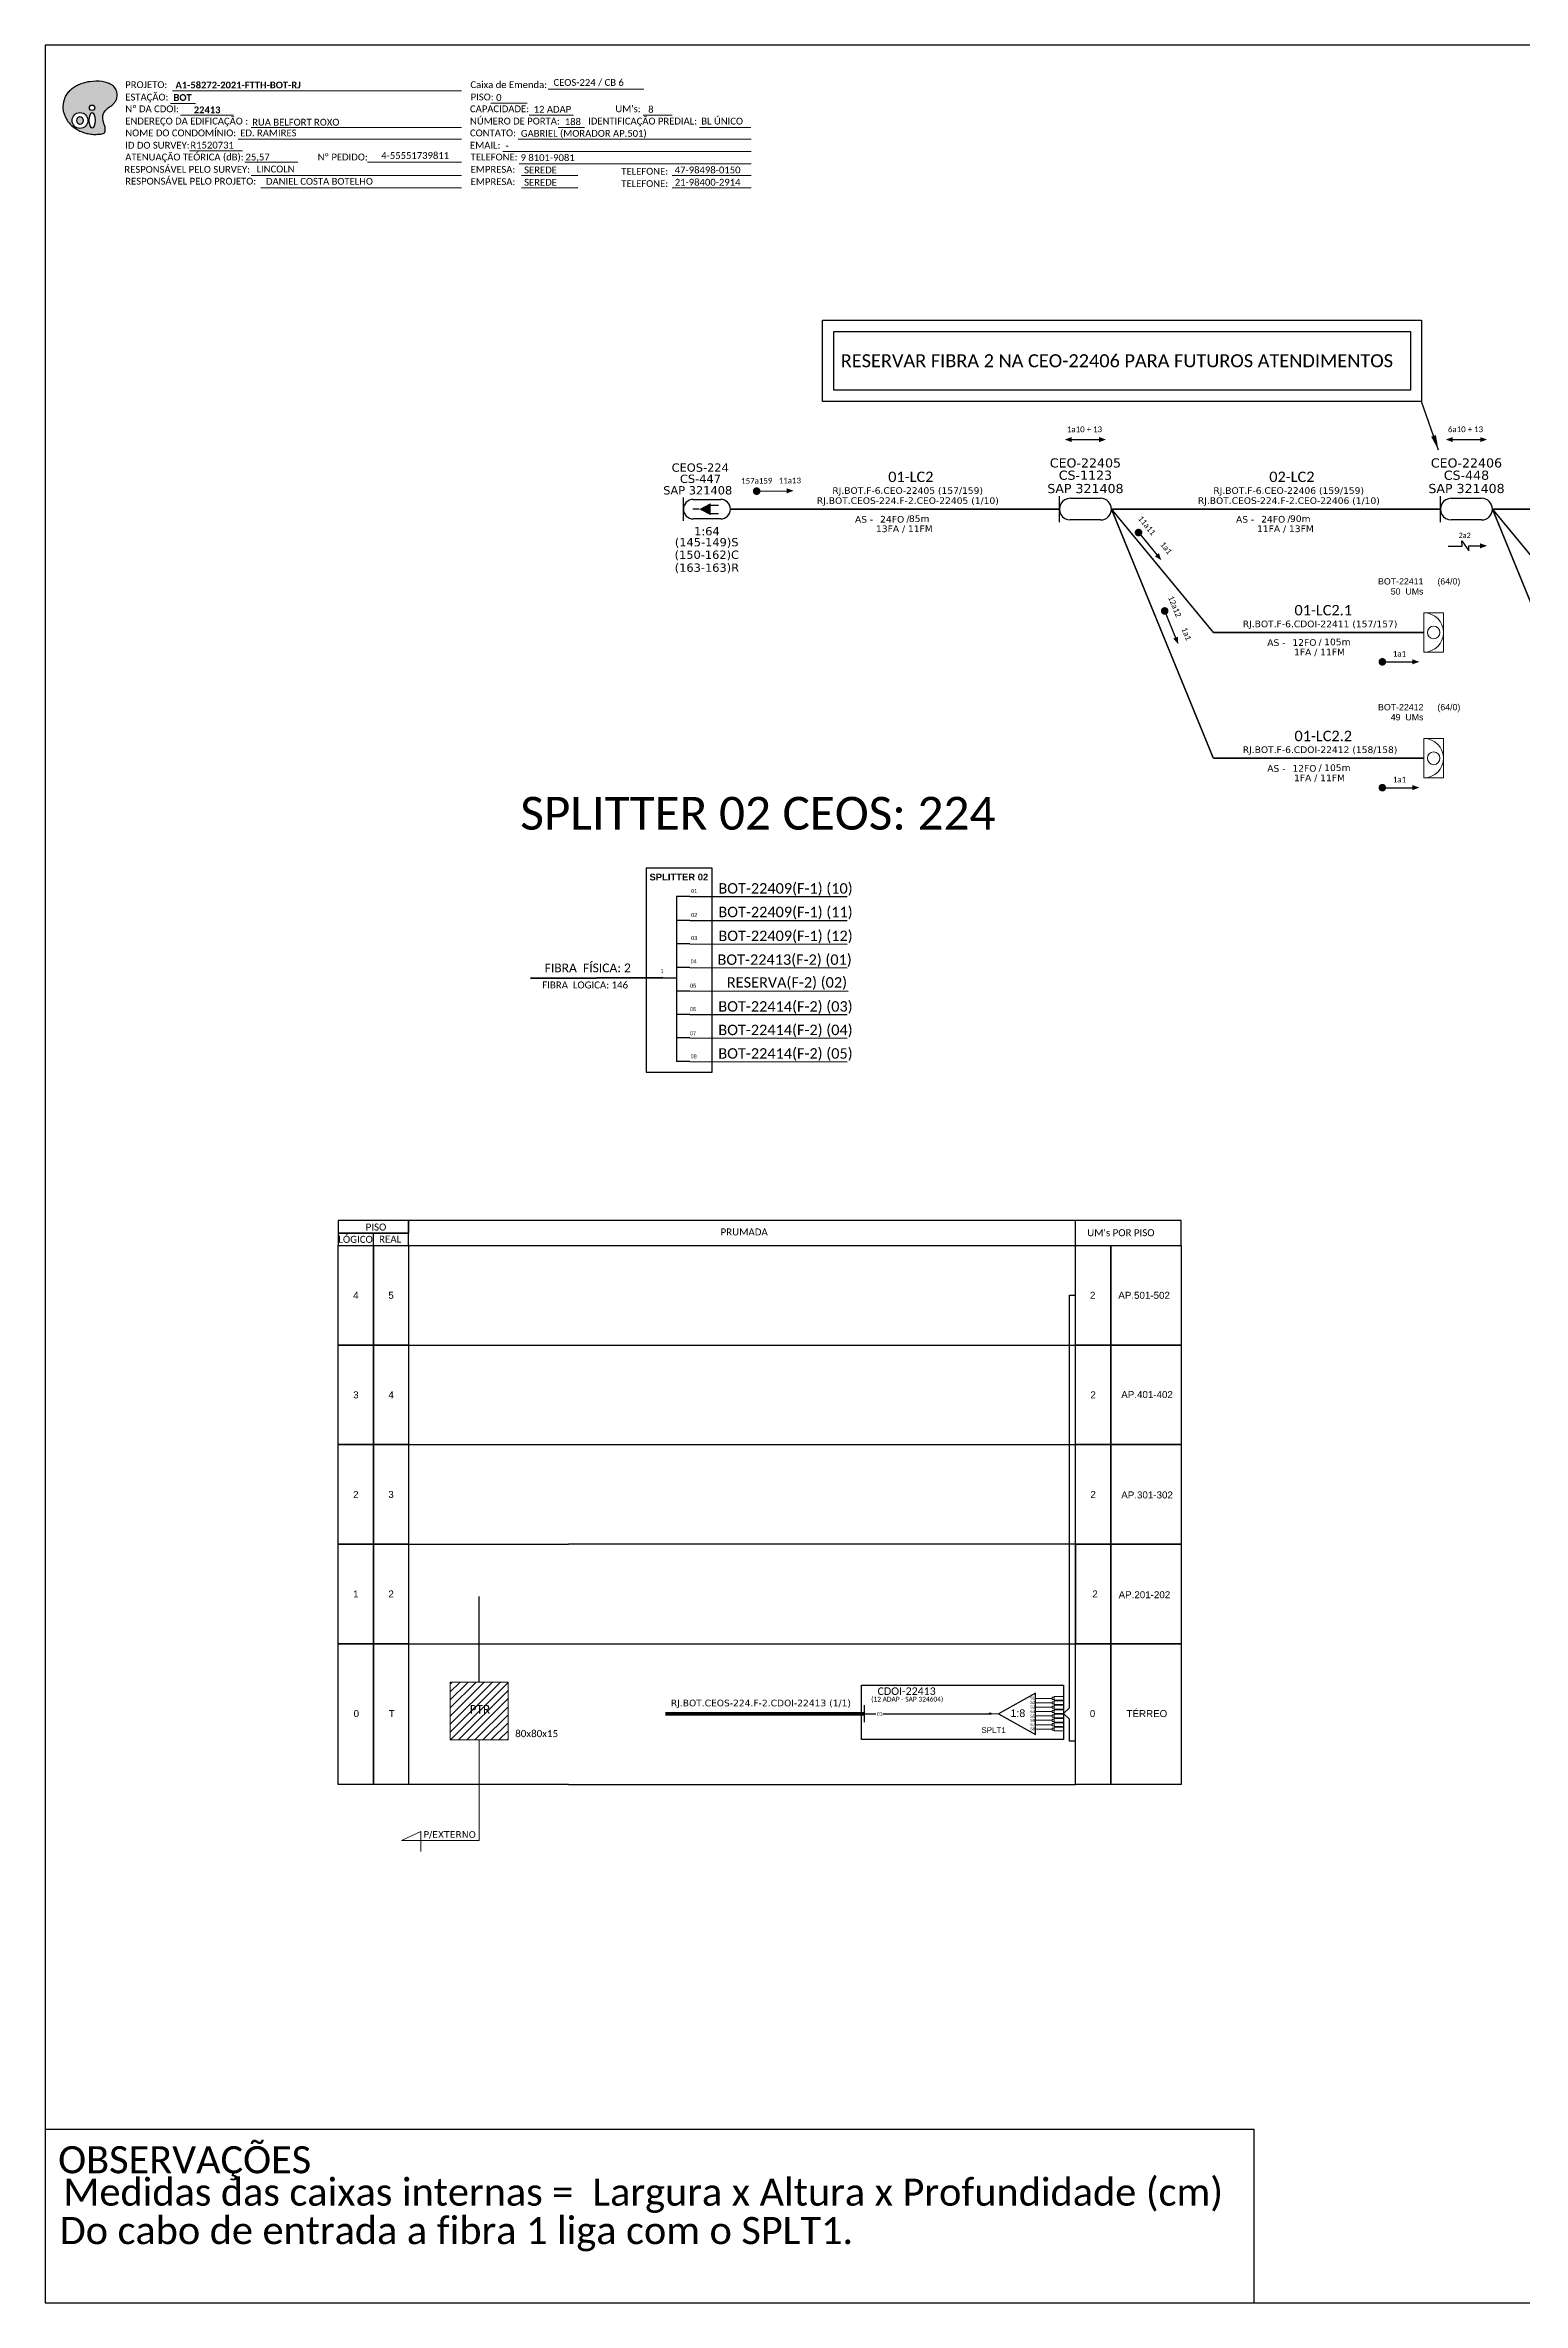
# Model space of a CAD drawing. Header units: millimetres. Extents: x 5545 to 6384, y -590 to 4.
# Drawn here: x 5545 to 5934, y -590 to 4 of the extents above; entities that cross this region are included whole.
import ezdxf
from ezdxf.enums import TextEntityAlignment as Align

# ---------------------------------------------------------------- set-up
doc = ezdxf.new("R2010")
doc.units = ezdxf.units.MM
for name, color, linetype, lineweight in [("20.0-LEGENDA DOS CDO'S", 1, 'Continuous', 0), ('20.1-CDO_INTERIOR', 1, 'Continuous', 0), ('40.1-ETIQUETAS', 1, 'Continuous', 20)]:
    doc.layers.add(name, color=color, linetype=linetype, lineweight=lineweight)
for name, color, linetype in [('20.4-CEOS', 1, 'Continuous'), ('CABO OPTICO EXISTENTE', 5, 'Continuous'), ('CAP a instalar', 1, 'Continuous'), ('CD de instalação futura', 8, 'Continuous'), ('SETA', 7, 'Continuous')]:
    doc.layers.add(name, color=color, linetype=linetype)
doc.styles.add('ARIAL', font='arial.ttf')
doc.styles.add('MtXpl_Calibri', font='CALIBRI.TTF')
doc.styles.add('siredit', font='verdana.ttf')
doc.styles.add('WMF-Calibri0', font='CALIBRI.TTF')
doc.styles.add('WMF-Calibri1', font='CALIBRIB.TTF')
doc.linetypes.add('FENCELINE1', pattern='A,0.25,-0.1,[133,ltypeshp.shx,S=0.1,R=0,X=-0.1,Y=0],-0.1,1', length=1.45)
doc.dimstyles.get("Standard").update_dxf_attribs({"dimtxt": 0.18, "dimasz": 0.18, "dimexe": 0.18, "dimexo": 0.0625, "dimgap": 0.09, "dimtad": 0, "dimtih": 1, "dimtoh": 1, "dimdec": 4, "dimzin": 0, "dimdsep": 46, "dimtxsty": 'Standard', "dimcen": 0.09, "dimadec": 0, "dimazin": 0, "dimtfac": 1, "dimtdec": 4, "dimtofl": 0, "dimtmove": 0, "dimatfit": 3, "dimfxl": 0, "dimtolj": 1, "dimtzin": 0, "dimarcsym": 0})

# ---------------------------------------------------------------- blocks, each defined once
blk = doc.blocks.new('ETIQUETA_RS5F')
at = {"layer": '40.1-ETIQUETAS', "color": 0, "style": 'siredit'}
blk.add_text('/', height=1.5, dxfattribs=at).set_placement((1.55, -1.95), align=Align.MIDDLE_RIGHT)
for tag, p in [('ETIQUETA_R_SECUNDARIA', (1.18, 2.1)), ('ETIQUETA_R_PRIMARIA', (1.18, 4.1)), ('F_ATIVAS/F_MORTAS', (1.11, -4.24))]:
    blk.add_attdef(tag, text='', height=1.5, dxfattribs=at).set_placement(p, align=Align.MIDDLE_CENTER)
for tag, p in [('TIPO_CABO', (-6.62, -2.12)), ('CAP_CABO', (0.37, -2.09))]:
    blk.add_attdef(tag, text='', height=1.5, dxfattribs=at).set_placement(p, align=Align.MIDDLE_RIGHT)
blk.add_attdef('METROS', text='', height=1.5, dxfattribs=at).set_placement((2.11, -1.95), align=Align.MIDDLE_LEFT)
for tag, p in [('FUSÃO_1', (0.82, -8.39)), ('FUSÃO_2', (0.82, -10.6)), ('FUSÃO_3', (0.82, -12.93)), ('FUSÃO_4', (0.82, -15.14)), ('FUSÃO_5', (0.82, -17.16))]:
    blk.add_attdef(tag, text='', height=1.5, dxfattribs=at).set_placement(p, align=Align.CENTER)
blk = doc.blocks.new('CDOI_INT')
at = {"layer": '20.1-CDO_INTERIOR', "color": 0, "lineweight": 18}
blk.add_lwpolyline([(4.25, -4.25), (4.25, 4.25), (0, 4.25), (0, -4.25)], close=True, dxfattribs=at)
blk.add_circle((2.12, 0), 1.36, dxfattribs=at)
blk.add_arc((0, 0), 4.25, 270, 90, dxfattribs=at)
at = {"layer": "20.0-LEGENDA DOS CDO'S", "color": 0, "style": 'ARIAL'}
for tag, p in [('CDO_N', (-0.08, 10.38)), ('SPLITER_1', (21.18, 10.38)), ('SPLITER_2', (21.19, 8.68)), ('SAP', (-0.08, 6.23)), ('SURVEY', (-0.08, 8.2)), ('1:XX', (5.94, -2.22)), ('UMS', (5.94, -4.24))]:
    blk.add_attdef(tag, p, '', height=1.36, dxfattribs=at)
blk.add_attdef('FIBRAS_UTILIZADAS', text='', height=1.36, dxfattribs=at).set_placement((15.34, 10.38), align=Align.CENTER)
blk = doc.blocks.new('CEOS_RP_CT_DRT')
at = {"layer": '20.4-CEOS', "color": 0}
for p, q in [((-4.54, 1.19), (-1.19, 1.19)), ((-1.19, -1.19), (-4.54, -1.19))]:
    blk.add_line(p, q, dxfattribs=at)
for points in [[(-5.73, -1.43), (-5.73, 1.44)], [(-3.79, 0), (-4.59, 0)], [(-2.47, 0.48), (-1.45, 0.48)], [(-2.47, -0.52), (-1.45, -0.52)]]:
    blk.add_lwpolyline(points, dxfattribs=at)
blk.add_lwpolyline([(-3.79, 0, 0, 1.47, 0), (-2.41, 0, 1.47, 1.47, 0)], format="xyseb", dxfattribs=at)
for centre, start, end in [((-4.54, 0), 90, 270), ((-1.19, 0), 270, 90)]:
    blk.add_arc(centre, 1.19, start, end, dxfattribs=at)
at = {"layer": '20.4-CEOS', "color": 7, "style": 'siredit'}
for tag, p in [('Nº_DA_CEOS', (-2.86, 5.6)), ('LOCAL', (-2.86, 4.24)), ('SAP', (-2.86, 2.78)), ('RACIO_SPLITAGEM', (-2.86, -1.88)), ('FIBRAS_SPLITTER', (-2.86, -3.58)), ('FIBRAS_TOP_C', (-2.86, -5.08)), ('RESERVA_FINAIS', (-2.86, -6.39))]:
    blk.add_attdef(tag, text='', height=1.01, dxfattribs=at).set_placement(p, align=Align.TOP_CENTER)
blk = doc.blocks.new('OI')
h = blk.add_hatch(color=40)
edge = h.paths.add_edge_path()
edge.add_spline(control_points=[(4.35, -0.67), (3.92, -0.99), (3.26, -1.5), (2.81, -2.59), (2.9, -3.5), (3.06, -4.27), (3.31, -4.85), (3.37, -5.39), (3.4, -5.88), (3.2, -6.4), (2.54, -6.61), (1.65, -6.63), (0.55, -6.67), (-0.56, -6.42), (-1.61, -6.14), (-2.77, -5.61), (-3.92, -4.77), (-4.89, -3.7), (-5.34, -2.65), (-5.6, -1.94), (-5.85, -0.96), (-5.71, 0.47), (-5.1, 2.02), (-4.14, 3.02), (-3.3, 3.61), (-2.37, 4.16), (-1.36, 4.44), (-0.56, 4.7), (0.79, 4.85), (2.24, 4.97), (3.79, 4.57), (4.67, 4.21), (5.44, 3.65), (5.76, 2.99), (6.03, 2.21), (6.01, 1.46), (5.72, 0.64), (5.31, 0.08), (4.88, -0.38), (4.51, -0.55), (4.35, -0.67)], knot_values=[0, 0, 0, 0, 1.60434, 2.417191, 3.427595, 4.282808, 4.776746, 5.304182, 5.888771, 6.258406, 6.858137, 7.79129, 8.986195, 10.124242, 11.187857, 12.242908, 13.953784, 15.414161, 16.515391, 17.349188, 17.675853, 19.552021, 21.515531, 22.568638, 23.63245, 24.621084, 25.782718, 26.745347, 27.142653, 29.870543, 31.004649, 31.921532, 32.709589, 33.801391, 34.042471, 35.192333, 35.971461, 36.628871, 37.254359, 37.836911, 37.836911, 37.836911, 37.836911], degree=3, periodic=0)
h.paths.add_polyline_path([(1.13, -0.87, -1), (-0.04, -0.87, -1)], flags=16)
edge = h.paths.add_edge_path(flags=16)
edge.add_ellipse((0.56, -3.59), major_axis=(-0.02, 1.71), ratio=0.361305, start_angle=0, end_angle=360)
h.paths.add_polyline_path([(-0.36, -3.62, -1), (-3.8, -3.62, -1)], flags=16)
edge = h.paths.add_edge_path(flags=0)
edge.add_ellipse((-2.08, -3.62), major_axis=(0, 0.885), ratio=0.758294, start_angle=0, end_angle=360)
at = {"color": 40}
for centre, radius in [((-2.08, -3.62), 1.72), ((0.54, -0.87), 0.587)]:
    blk.add_circle(centre, radius, dxfattribs=at)
blk.add_ellipse((-2.08, -3.62), major_axis=(0, 0.885), ratio=0.758294, start_param=-3.141592653589792, end_param=3.141592653589792, dxfattribs=at)
blk.add_ellipse((0.56, -3.59), major_axis=(-0.02, 1.71), ratio=0.361305, dxfattribs=at)
at = {"color": 40, "start_tangent": (-0.800898, -0.598801), "end_tangent": (-0.800898, -0.598801)}
blk.add_spline([(4.35, -0.67), (3.2, -1.78), (2.9, -2.54), (2.92, -3.55), (3.12, -4.38), (3.28, -4.85), (3.37, -5.37), (3.35, -5.95), (3.2, -6.29), (2.66, -6.55), (1.73, -6.63), (0.54, -6.62), (-0.58, -6.41), (-1.6, -6.11), (-2.56, -5.67), (-3.95, -4.67), (-4.89, -3.56), (-5.37, -2.56), (-5.64, -1.78), (-5.72, -1.46), (-5.63, 0.42), (-4.84, 2.22), (-4.13, 2.99), (-3.27, 3.62), (-2.4, 4.09), (-1.3, 4.47), (-0.37, 4.72), (0.02, 4.77), (2.75, 4.8), (3.85, 4.53), (4.69, 4.16), (5.31, 3.68), (5.85, 2.73), (5.93, 2.5), (5.94, 1.35), (5.67, 0.62), (5.29, 0.08), (4.84, -0.36), (4.35, -0.67)], degree=3, dxfattribs=at)
blk = doc.blocks.new('SPLT_1-8_SC-APC')
at = {"color": 1}
blk.add_lwpolyline([(-7.37, -2.1), (-17.04, -7.55), (-7.37, -13), (-7.37, -2.1)], dxfattribs=at)
at = {"color": 3, "lineweight": 0}
for points in [[(-2.99, -3.51), (-7.37, -3.51)], [(-7.37, -4.66), (-2.99, -4.66)], [(-7.37, -5.82), (-2.99, -5.82)], [(-2.41, -3.02), (-2.41, -4)], [(-2.41, -3.02), (0, -3.02)], [(-2.41, -4), (0, -4)], [(-2.41, -4.17), (-2.41, -5.16)], [(-2.41, -4.17), (0, -4.17)], [(-2.41, -5.16), (0, -5.16)], [(-2.41, -5.32), (-2.41, -6.31)], [(-2.41, -5.32), (0, -5.32)], [(-7.37, -6.97), (-2.99, -6.97)], [(-7.37, -8.12), (-2.99, -8.12)], [(-7.37, -9.28), (-2.99, -9.28)], [(-7.37, -10.43), (-2.99, -10.43)], [(-7.37, -11.58), (-2.99, -11.58)], [(-2.41, -6.31), (0, -6.31)], [(-2.41, -6.48), (-2.41, -7.46)], [(-2.41, -6.48), (0, -6.48)], [(-2.41, -7.46), (0, -7.46)], [(-2.41, -7.63), (-2.41, -8.62)], [(-2.41, -7.63), (0, -7.63)], [(-2.41, -8.62), (0, -8.62)], [(-2.41, -8.78), (-2.41, -9.77)], [(-2.41, -8.78), (0, -8.78)], [(-2.41, -9.77), (0, -9.77)], [(-2.41, -9.94), (-2.41, -10.92)], [(-2.41, -9.94), (0, -9.94)], [(-2.41, -10.92), (0, -10.92)], [(-2.41, -11.09), (-2.41, -12.08)], [(-2.41, -11.09), (0, -11.09)], [(-2.41, -12.08), (0, -12.08)]]:
    blk.add_lwpolyline(points, dxfattribs=at)
for points in [[(-2.99, -3.22), (-2.41, -3.22), (-2.41, -3.8), (-2.99, -3.8)], [(-2.99, -4.38), (-2.41, -4.38), (-2.41, -4.95), (-2.99, -4.95)], [(-2.99, -5.53), (-2.41, -5.53), (-2.41, -6.1), (-2.99, -6.1)], [(-2.99, -6.68), (-2.41, -6.68), (-2.41, -7.26), (-2.99, -7.26)], [(-2.99, -7.84), (-2.41, -7.84), (-2.41, -8.41), (-2.99, -8.41)], [(-2.99, -8.99), (-2.41, -8.99), (-2.41, -9.56), (-2.99, -9.56)], [(-2.99, -10.14), (-2.41, -10.14), (-2.41, -10.72), (-2.99, -10.72)], [(-2.99, -11.3), (-2.41, -11.3), (-2.41, -11.87), (-2.99, -11.87)]]:
    blk.add_lwpolyline(points, close=True, dxfattribs=at)
at = {"color": 1, "lineweight": 0}
blk.add_lwpolyline([(-17.04, -7.55), (-19.26, -7.55)], dxfattribs=at)
at = {"color": 1, "style": 'ARIAL'}
for s, height, p in [('S1', 0.75, (-8.74, -3.78)), ('S2', 0.75, (-8.74, -4.97)), ('S3', 0.75, (-8.74, -6.18)), ('1:8', 2, (-13.91, -8.4)), ('S4', 0.75, (-8.74, -7.36)), ('S5', 0.75, (-8.74, -8.57)), ('S6', 0.75, (-8.74, -9.69)), ('S7', 0.75, (-8.74, -10.78)), ('S8', 0.75, (-8.74, -11.9))]:
    blk.add_text(s, height=height, dxfattribs=at).set_placement(p)

msp = doc.modelspace()

# ---------------------------------------------------------------- hatches: boundary and pattern name
h = msp.add_hatch()
h.set_pattern_fill('ANSI31', color=1, scale=12, style=0)
h.set_pattern_definition([(45, (4918.2456, -903.8999), (-1.0606602, 1.0606602), [])])
h.paths.add_polyline_path([(5667.01, -426.63), (5651.83, -426.63), (5651.83, -441.78), (5667.01, -441.78)])
h.paths.add_polyline_path([(5656.56, -435.69), (5663.07, -435.69), (5663.07, -431.74), (5656.56, -431.74)], flags=9)
h = msp.add_hatch(color=3)
h.dxf.hatch_style = 1
edge = h.paths.add_edge_path()
edge.add_arc((5793.79, -434.88), 0.205, 0, 360)

# ---------------------------------------------------------------- linework, layer by layer
at = {"color": 7, "linetype": 'Continuous'}
for p, q in [((5711.34, -219.88), (5711.34, -263.3)), ((5714.85, -219.88), (5711.34, -219.88)), ((5714.85, -226.16), (5711.34, -226.16)), ((5714.85, -232.35), (5711.34, -232.35)), ((5707.69, -241.3), (5711.32, -241.3)), ((5714.85, -238.57), (5711.34, -238.57)), ((5714.85, -244.74), (5711.34, -244.74)), ((5714.85, -250.9), (5711.34, -250.9)), ((5714.85, -257.09), (5711.34, -257.09)), ((5714.85, -263.3), (5711.34, -263.3))]:
    msp.add_line(p, q, dxfattribs=at)
at = {"color": 10, "linetype": 'Continuous'}
for p, q in [((5714.85, -219.88), (5756.23, -219.89)), ((5714.85, -226.16), (5756.23, -226.17)), ((5714.85, -232.35), (5756.23, -232.36)), ((5714.85, -238.57), (5756.23, -238.59)), ((5714.85, -244.72), (5756.47, -244.74)), ((5714.85, -250.9), (5756.23, -250.91)), ((5714.85, -257.09), (5756.23, -257.1)), ((5714.85, -263.3), (5756.23, -263.32))]:
    msp.add_line(p, q, dxfattribs=at)
at = {"color": 1, "linetype": 'Continuous', "lineweight": 60}
msp.add_line((5707.69, -241.3), (5672.9, -241.41), dxfattribs=at)
at = {"color": 0}
for p, q in [((5640.87, -390.28), (5640.87, -416.47)), ((5640.87, -390.28), (5659.39, -390.28)), ((5659.39, -390.28), (5682.88, -390.28)), ((5816.27, -390.28), (5682.88, -390.28)), ((5816.27, -390.28), (5816.27, -416.47)), ((5659.39, -453.46), (5640.87, -453.46)), ((5682.88, -453.46), (5659.39, -453.46)), ((5682.88, -453.46), (5816.27, -453.46))]:
    msp.add_line(p, q, dxfattribs=at)
for points in [[(5545.28, -589.87), (6383.85, -589.87), (6383.85, 4.13), (5545.28, 4.13), (5545.28, -589.87)], [(5631.62, -311.69), (5631.62, -308.4)], [(5640.87, -311.69), (5844.05, -311.69), (5844.05, -305.11), (5640.87, -305.11), (5640.87, -305.11), (5640.87, -308.4)], [(5816.26, -311.69), (5816.26, -305.11)], [(5640.87, -337.89), (5816.27, -337.89)], [(5640.87, -364.08), (5816.27, -364.08)], [(5640.87, -416.47), (5816.27, -416.47)], [(5760.77, -435.81), (5760.77, -435.81)], [(5545.28, -544.14), (5863.11, -544.14)]]:
    msp.add_lwpolyline(points)
at = {"color": 7, "lineweight": 0}
for points in [[(5578.24, -11.19), (5584.79, -11.19)], [(5578.75, -7.91), (5654.73, -7.91)], [(5662.52, -11.15), (5672.01, -11.15)], [(5677.57, -7.42), (5702.7, -7.42)], [(5580.9, -14.26), (5594.84, -14.26)], [(5599.47, -17.5), (5654.73, -17.5)], [(5672.57, -14.26), (5684.19, -14.26)], [(5680.16, -17.5), (5687.1, -17.5)], [(5702.51, -14.26), (5710.18, -14.26)], [(5717.33, -17.5), (5730.89, -17.5)], [(5583.22, -23.68), (5597.16, -23.68)], [(5596.06, -20.61), (5654.73, -20.61)], [(5669.69, -20.61), (5730.91, -20.61)], [(5597.75, -26.64), (5611.7, -26.64)], [(5630.09, -26.63), (5654.58, -26.63)], [(5630.59, -26.63), (5654.74, -26.63)], [(5665.65, -23.85), (5730.91, -23.85)], [(5669.93, -27.08), (5730.91, -27.08)], [(5599.47, -30.2), (5654.73, -30.2)], [(5601.96, -33.43), (5654.73, -33.43)], [(5670.54, -30.2), (5685.34, -30.2)], [(5670.54, -33.43), (5685.34, -33.43)], [(5710.15, -30.2), (5730.91, -30.2)], [(5710.15, -33.43), (5730.91, -33.43)]]:
    msp.add_lwpolyline(points, dxfattribs=at)
at = {"color": 1}
for points in [[(5749.74, -68.25), (5907.24, -68.25), (5907.24, -89.61), (5749.74, -89.61)], [(5752.67, -71.19), (5904.31, -71.19), (5904.31, -86.68), (5752.67, -86.68)], [(5759.92, -427.33), (5813.05, -427.33), (5813.05, -441.65), (5759.92, -441.65)]]:
    msp.add_lwpolyline(points, close=True, dxfattribs=at)
for points, const_width in [([(5731.89, -113.22, 1), (5732.89, -113.21, 1)], 0.999), ([(5832.5, -123.72, 1), (5833.13, -124.49, 1)], 1), ([(5839.51, -144.27, 1), (5839.88, -145.2, 1)], 1), ([(5896.43, -158.13, 1), (5897.43, -158.13, 1)], 1), ([(5896.43, -191.23, 1), (5897.43, -191.23, 1)], 1)]:
    msp.add_lwpolyline(points, format="xyb", close=True, dxfattribs=dict(const_width=const_width))
for points in [[(5914.25, -127.68), (5917.89, -127.68), (5917.88, -126.28), (5919.71, -128.91), (5919.68, -127.6), (5922.63, -127.6)], [(5760.77, -437.13), (5760.77, -432.63)]]:
    msp.add_lwpolyline(points, dxfattribs=at)
at = {"color": 7}
msp.add_lwpolyline([(5703.37, -266.09), (5720.65, -266.09), (5720.65, -212.43), (5703.37, -212.43)], close=True, dxfattribs=at)
for points in [[(5622.36, -308.4), (5640.87, -308.4), (5640.87, -305.11), (5622.36, -305.11)], [(5622.36, -311.69), (5640.87, -311.69), (5640.87, -308.4), (5622.36, -308.4)]]:
    msp.add_lwpolyline(points, close=True)
at = {"color": 0}
for points in [[(5622.36, -311.69), (5631.62, -311.69), (5631.62, -337.89), (5622.36, -337.89)], [(5631.62, -311.69), (5640.87, -311.69), (5640.87, -337.89), (5631.62, -337.89)], [(5816.27, -311.69), (5825.53, -311.69), (5825.53, -337.89), (5816.27, -337.89)], [(5825.53, -311.69), (5844.05, -311.69), (5844.05, -337.89), (5825.53, -337.89)], [(5622.36, -337.89), (5631.62, -337.89), (5631.62, -364.08), (5622.36, -364.08)], [(5631.62, -337.89), (5640.87, -337.89), (5640.87, -364.08), (5631.62, -364.08)], [(5816.27, -337.89), (5825.53, -337.89), (5825.53, -364.08), (5816.27, -364.08)], [(5825.53, -337.89), (5844.05, -337.89), (5844.05, -364.08), (5825.53, -364.08)], [(5622.36, -364.08), (5631.62, -364.08), (5631.62, -390.28), (5622.36, -390.28)], [(5631.62, -364.08), (5640.87, -364.08), (5640.87, -390.28), (5631.62, -390.28)], [(5816.27, -364.08), (5825.53, -364.08), (5825.53, -390.28), (5816.27, -390.28)], [(5825.53, -364.08), (5844.05, -364.08), (5844.05, -390.28), (5825.53, -390.28)], [(5622.36, -390.28), (5631.62, -390.28), (5631.62, -416.47), (5622.36, -416.47)], [(5631.62, -390.28), (5640.87, -390.28), (5640.87, -416.47), (5631.62, -416.47)], [(5816.27, -390.28), (5825.53, -390.28), (5825.53, -416.47), (5816.27, -416.47)], [(5825.53, -390.28), (5844.05, -390.28), (5844.05, -416.47), (5825.53, -416.47)], [(5622.36, -416.47), (5631.62, -416.47), (5631.62, -453.46), (5622.36, -453.46)], [(5631.62, -416.47), (5640.87, -416.47), (5640.87, -453.46), (5631.62, -453.46)], [(5816.27, -416.47), (5825.53, -416.47), (5825.53, -453.46), (5816.27, -453.46)], [(5825.53, -416.47), (5844.05, -416.47), (5844.05, -453.46), (5825.53, -453.46)]]:
    msp.add_lwpolyline(points, close=True, dxfattribs=at)
at = {"color": 3}
for points in [[(5816.27, -442.12), (5814.62, -442.12), (5814.62, -436.3), (5813.05, -434.8), (5814.62, -433.29), (5814.62, -324.79), (5816.27, -324.79)], [(5659.42, -426.6), (5659.42, -404.06)], [(5760.77, -434.88), (5763.77, -434.88)], [(5765.57, -434.88), (5793.79, -434.88)]]:
    msp.add_lwpolyline(points, dxfattribs=at)
at = {"color": 1, "lineweight": 0}
msp.add_lwpolyline([(5651.83, -426.6), (5667.01, -426.6), (5667.01, -441.78), (5651.83, -441.78)], close=True, dxfattribs=at)
at = {"color": 1, "const_width": 1}
msp.add_lwpolyline([(5760.77, -434.88), (5708.37, -434.88), (5708.37, -434.88), (5708.37, -434.88)], dxfattribs=at)
at = {"linetype": 'Continuous'}
msp.add_lwpolyline([(5863.11, -544.14), (5863.11, -589.87)], dxfattribs=at)
at = {"color": 3}
msp.add_circle((5793.79, -434.88), 0.205, dxfattribs=at)
at = {"layer": 'CAP a instalar', "color": 0, "linetype": 'Continuous'}
for p, q in [((5812.01, -121.39), (5812.01, -114.52)), ((5814.86, -115.1), (5822.85, -115.1)), ((5822.85, -120.8), (5814.86, -120.8))]:
    msp.add_line(p, q, dxfattribs=at)
at = {"layer": 'CAP a instalar', "color": 5, "linetype": 'Continuous'}
for p, q in [((5912.21, -121.38), (5912.21, -114.51)), ((5915.06, -115.1), (5923.05, -115.1)), ((5923.05, -120.79), (5915.06, -120.8))]:
    msp.add_line(p, q, dxfattribs=at)
at = {"layer": 'CAP a instalar', "color": 0, "linetype": 'FENCELINE1', "ltscale": 6, "const_width": 0.4}
for points in [[(5725.49, -117.95), (5812.01, -117.95)], [(5825.7, -117.95), (5852.49, -150.39)], [(5825.7, -117.95), (5852.49, -183.48)], [(5825.7, -117.95), (5912.21, -117.95)], [(5925.9, -117.95), (6012.42, -117.95)], [(5852.49, -150.39), (5907.84, -150.39)], [(5852.49, -183.48), (5907.84, -183.48)]]:
    msp.add_lwpolyline(points, dxfattribs=at)
at = {"layer": 'CAP a instalar', "color": 1, "linetype": 'FENCELINE1', "ltscale": 6, "const_width": 0.4}
msp.add_lwpolyline([(5925.9, -117.94), (5952.7, -150.39)], dxfattribs=at)
at = {"layer": 'CAP a instalar', "color": 8, "linetype": 'FENCELINE1', "ltscale": 6, "const_width": 0.4}
msp.add_lwpolyline([(5925.9, -117.95), (5952.7, -183.48)], dxfattribs=at)
at = {"layer": 'CAP a instalar', "color": 10, "lineweight": 0}
msp.add_lwpolyline([(5659.42, -441.78), (5659.42, -468.19), (5638.95, -468.19), (5644.08, -465.89), (5644.08, -471.11)], dxfattribs=at)
at = {"layer": 'CAP a instalar', "color": 0, "linetype": 'Continuous'}
for centre, start_param, end_param in [((5814.86, -117.95), 6.283185, 9.424778), ((5822.85, -117.95), 3.141593, 6.283185)]:
    msp.add_ellipse(centre, major_axis=(0, 2.85), ratio=1, start_param=start_param, end_param=end_param, dxfattribs=at)
at = {"layer": 'CAP a instalar', "color": 5, "linetype": 'Continuous'}
for centre, start_param, end_param in [((5915.06, -117.95), 6.283185, 9.424778), ((5923.05, -117.95), 3.141593, 6.283185)]:
    msp.add_ellipse(centre, major_axis=(0, 2.85), ratio=1, start_param=start_param, end_param=end_param, dxfattribs=at)
at = {"layer": 'SETA'}
for points in [[(5814.56, -99.66), (5823.14, -99.66)], [(5914.76, -99.66), (5923.34, -99.66)], [(5732.39, -113.22), (5740.97, -113.14)], [(5832.61, -123.85), (5838.07, -130.49)], [(5839.57, -144.44), (5842.81, -152.4)], [(5896.93, -158.13), (5905.53, -158.13)], [(5896.93, -191.23), (5905.53, -191.23)]]:
    msp.add_lwpolyline(points, dxfattribs=at)
for points in [[(5815.25, -98.98), (5813.42, -99.65), (5815.25, -100.31)], [(5822.45, -98.98), (5824.28, -99.65), (5822.45, -100.31)], [(5915.45, -98.98), (5913.62, -99.64), (5915.45, -100.31)], [(5922.66, -98.98), (5924.49, -99.64), (5922.66, -100.31)], [(5740.28, -112.47), (5742.11, -113.11), (5740.29, -113.8)], [(5838.16, -129.53), (5838.8, -131.37), (5837.13, -130.38)], [(5843.18, -151.5), (5843.26, -153.45), (5841.95, -152.01)], [(5904.84, -157.45), (5906.67, -158.12), (5904.84, -158.78)], [(5904.84, -190.55), (5906.67, -191.21), (5904.84, -191.88)]]:
    msp.add_solid(points, dxfattribs=at)
at = {"layer": 'SETA', "color": 1}
msp.add_solid([(5922.63, -126.94), (5924.47, -127.6), (5922.63, -128.27)], dxfattribs=at)

# ---------------------------------------------------------------- block references
at = {"color": 7, "xscale": 1.213923925163967, "yscale": 1.213923925163967, "zscale": 1.213923925163967, "rotation": 0.1532896023949059}
msp.add_blockref('OI', (5556.95, -11.29), dxfattribs=at)
at = {"color": 3}
msp.add_blockref('SPLT_1-8_SC-APC', (5813.05, -427.33), dxfattribs=at)
at = {"layer": '20.4-CEOS', "color": 0}
ref = msp.add_blockref('CEOS_RP_CT_DRT', (5725.5, -117.96), dxfattribs=dict(at, xscale=2.161665797233582, yscale=2.161665797233582, zscale=2.161665797233582))
ref.add_attrib('Nº_DA_CEOS', 'CEOS-224', dxfattribs={"color": 7, "height": 2.183, "style": 'siredit'}).set_placement((5717.55, -105.92), align=Align.TOP_CENTER)
ref.add_attrib('LOCAL', 'CS-447', dxfattribs={"color": 7, "height": 2.183, "style": 'siredit'}).set_placement((5717.61, -108.87), align=Align.TOP_CENTER)
ref.add_attrib('SAP', 'SAP 321408', dxfattribs={"color": 7, "height": 2.183, "style": 'siredit'}).set_placement((5716.89, -111.9), align=Align.TOP_CENTER)
ref.add_attrib('RACIO_SPLITAGEM', '1:64', dxfattribs={"color": 7, "height": 2.183, "style": 'siredit'}).set_placement((5719.3, -122.66), align=Align.TOP_CENTER)
ref.add_attrib('FIBRAS_SPLITTER', '(145-149)S', dxfattribs={"color": 7, "height": 2.183, "style": 'siredit'}).set_placement((5719.24, -125.55), align=Align.TOP_CENTER)
ref.add_attrib('FIBRAS_TOP_C', '(150-162)C', dxfattribs={"color": 7, "height": 2.183, "style": 'siredit'}).set_placement((5719.28, -128.85), align=Align.TOP_CENTER)
ref.add_attrib('RESERVA_FINAIS', '(163-163)R', dxfattribs={"color": 7, "height": 2.183, "style": 'siredit'}).set_placement((5719.3, -132.25), align=Align.TOP_CENTER)
at = {"layer": 'CAP a instalar', "color": 0, "linetype": 'FENCELINE1', "ltscale": 7}
ref = msp.add_blockref('ETIQUETA_RS5F', (5770.76, -118.16), dxfattribs=dict(at, xscale=1.166399984999771, yscale=1.166399984999771, zscale=1.166399984999771))
ref.add_attrib('ETIQUETA_R_PRIMARIA', 'RJ.BOT.F-6.CEO-22405 (157/159)', dxfattribs={"layer": '40.1-ETIQUETAS', "color": 0, "height": 1.7496, "style": 'siredit'}).set_placement((5772.1, -113.06), align=Align.MIDDLE_CENTER)
ref.add_attrib('ETIQUETA_R_SECUNDARIA', 'RJ.BOT.CEOS-224.F-2.CEO-22405 (1/10)', dxfattribs={"layer": '40.1-ETIQUETAS', "color": 0, "height": 1.7496, "style": 'siredit'}).set_placement((5772.14, -115.71), align=Align.MIDDLE_CENTER)
ref.add_attrib('TIPO_CABO', 'AS -', dxfattribs={"layer": '40.1-ETIQUETAS', "color": 0, "height": 1.75, "style": 'siredit'}).set_placement((5763.04, -120.63), align=Align.MIDDLE_RIGHT)
ref.add_attrib('CAP_CABO', '24FO', dxfattribs={"layer": '40.1-ETIQUETAS', "color": 0, "height": 1.75, "style": 'siredit'}).set_placement((5771.19, -120.61), align=Align.MIDDLE_RIGHT)
ref.add_attrib('METROS', '85m', dxfattribs={"layer": '40.1-ETIQUETAS', "color": 0, "height": 1.75, "style": 'siredit'}).set_placement((5772.43, -120.44), align=Align.MIDDLE_LEFT)
ref.add_attrib('F_ATIVAS/F_MORTAS', '13FA / 11FM', dxfattribs={"layer": '40.1-ETIQUETAS', "color": 0, "height": 1.7496, "style": 'siredit'}).set_placement((5771.23, -123.12), align=Align.MIDDLE_CENTER)
ref = msp.add_blockref('ETIQUETA_RS5F', (5870.96, -118.16), dxfattribs=dict(at, xscale=1.166399984999771, yscale=1.166399984999771, zscale=1.166399984999771))
ref.add_attrib('ETIQUETA_R_PRIMARIA', 'RJ.BOT.F-6.CEO-22406 (159/159)', dxfattribs={"layer": '40.1-ETIQUETAS', "color": 0, "height": 1.7496, "style": 'siredit'}).set_placement((5872.3, -113.06), align=Align.MIDDLE_CENTER)
ref.add_attrib('ETIQUETA_R_SECUNDARIA', 'RJ.BOT.CEOS-224.F-2.CEO-22406 (1/10)', dxfattribs={"layer": '40.1-ETIQUETAS', "color": 0, "height": 1.7496, "style": 'siredit'}).set_placement((5872.34, -115.71), align=Align.MIDDLE_CENTER)
ref.add_attrib('TIPO_CABO', 'AS -', dxfattribs={"layer": '40.1-ETIQUETAS', "color": 0, "height": 1.75, "style": 'siredit'}).set_placement((5863.24, -120.63), align=Align.MIDDLE_RIGHT)
ref.add_attrib('CAP_CABO', '24FO', dxfattribs={"layer": '40.1-ETIQUETAS', "color": 0, "height": 1.75, "style": 'siredit'}).set_placement((5871.39, -120.6), align=Align.MIDDLE_RIGHT)
ref.add_attrib('METROS', '90m', dxfattribs={"layer": '40.1-ETIQUETAS', "color": 0, "height": 1.75, "style": 'siredit'}).set_placement((5872.64, -120.44), align=Align.MIDDLE_LEFT)
ref.add_attrib('F_ATIVAS/F_MORTAS', '11FA / 13FM', dxfattribs={"layer": '40.1-ETIQUETAS', "color": 0, "height": 1.7496, "style": 'siredit'}).set_placement((5871.43, -123.11), align=Align.MIDDLE_CENTER)
ref = msp.add_blockref('ETIQUETA_RS5F', (5879.17, -150.6), dxfattribs=dict(at, xscale=1.166399984998861, yscale=1.166399984998861, zscale=1.166399984998861))
ref.add_attrib('ETIQUETA_R_SECUNDARIA', 'RJ.BOT.F-6.CDOI-22411 (157/157)', dxfattribs={"layer": 'CABO OPTICO EXISTENTE', "color": 0, "height": 1.7496, "style": 'siredit'}).set_placement((5880.55, -148.15), align=Align.MIDDLE_CENTER)
ref.add_attrib('TIPO_CABO', 'AS -', dxfattribs={"layer": '40.1-ETIQUETAS', "color": 0, "height": 1.75, "style": 'siredit'}).set_placement((5871.46, -153.07), align=Align.MIDDLE_RIGHT)
ref.add_attrib('CAP_CABO', '12FO', dxfattribs={"layer": '40.1-ETIQUETAS', "color": 0, "height": 1.75, "style": 'siredit'}).set_placement((5879.6, -153.04), align=Align.MIDDLE_RIGHT)
ref.add_attrib('METROS', '105m', dxfattribs={"layer": '40.1-ETIQUETAS', "color": 0, "height": 1.75, "style": 'siredit'}).set_placement((5881.64, -152.88), align=Align.MIDDLE_LEFT)
ref.add_attrib('F_ATIVAS/F_MORTAS', '1FA / 11FM', dxfattribs={"layer": '40.1-ETIQUETAS', "color": 0, "height": 1.75, "style": 'siredit'}).set_placement((5880.4, -155.55), align=Align.MIDDLE_CENTER)
ref = msp.add_blockref('ETIQUETA_RS5F', (5879.17, -183.7), dxfattribs=dict(at, xscale=1.166399984998861, yscale=1.166399984998861, zscale=1.166399984998861))
ref.add_attrib('ETIQUETA_R_SECUNDARIA', 'RJ.BOT.F-6.CDOI-22412 (158/158)', dxfattribs={"layer": 'CABO OPTICO EXISTENTE', "color": 0, "height": 1.7496, "style": 'siredit'}).set_placement((5880.55, -181.24), align=Align.MIDDLE_CENTER)
ref.add_attrib('TIPO_CABO', 'AS -', dxfattribs={"layer": '40.1-ETIQUETAS', "color": 0, "height": 1.75, "style": 'siredit'}).set_placement((5871.46, -186.16), align=Align.MIDDLE_RIGHT)
ref.add_attrib('CAP_CABO', '12FO', dxfattribs={"layer": '40.1-ETIQUETAS', "color": 0, "height": 1.75, "style": 'siredit'}).set_placement((5879.6, -186.14), align=Align.MIDDLE_RIGHT)
ref.add_attrib('METROS', '105m', dxfattribs={"layer": '40.1-ETIQUETAS', "color": 0, "height": 1.75, "style": 'siredit'}).set_placement((5881.64, -185.98), align=Align.MIDDLE_LEFT)
ref.add_attrib('F_ATIVAS/F_MORTAS', '1FA / 11FM', dxfattribs={"layer": '40.1-ETIQUETAS', "color": 0, "height": 1.75, "style": 'siredit'}).set_placement((5880.4, -188.65), align=Align.MIDDLE_CENTER)
at = {"layer": 'CD de instalação futura', "color": 0, "ltscale": 11}
ref = msp.add_blockref('CDOI_INT', (5907.84, -150.39), dxfattribs=dict(at, xscale=1.21541625498503, yscale=1.21541625498503, zscale=1.21541625498503))
ref.add_attrib('CDO_N', 'BOT-22411', dxfattribs={"layer": "20.0-LEGENDA DOS CDO'S", "color": 0, "height": 1.653, "style": 'ARIAL'}).set_placement((5907.74, -137.77), align=Align.RIGHT)
ref.add_attrib('FIBRAS_UTILIZADAS', '    (64/0)', dxfattribs={"layer": "20.0-LEGENDA DOS CDO'S", "color": 0, "height": 1.65, "style": 'ARIAL'}).set_placement((5913.15, -137.77), align=Align.CENTER)
ref.add_attrib('SURVEY', '50  UMs', dxfattribs={"layer": "20.0-LEGENDA DOS CDO'S", "color": 0, "height": 1.653, "style": 'ARIAL'}).set_placement((5907.74, -140.42), align=Align.RIGHT)
ref = msp.add_blockref('CDOI_INT', (5907.84, -183.48), dxfattribs=dict(at, xscale=1.21541625498503, yscale=1.21541625498503, zscale=1.21541625498503))
ref.add_attrib('CDO_N', 'BOT-22412', dxfattribs={"layer": "20.0-LEGENDA DOS CDO'S", "color": 0, "height": 1.653, "style": 'ARIAL'}).set_placement((5907.74, -170.87), align=Align.RIGHT)
ref.add_attrib('FIBRAS_UTILIZADAS', '    (64/0)', dxfattribs={"layer": "20.0-LEGENDA DOS CDO'S", "color": 0, "height": 1.65, "style": 'ARIAL'}).set_placement((5913.15, -170.87), align=Align.CENTER)
ref.add_attrib('SURVEY', '49  UMs', dxfattribs={"layer": "20.0-LEGENDA DOS CDO'S", "color": 0, "height": 1.653, "style": 'ARIAL'}).set_placement((5907.74, -173.52), align=Align.RIGHT)

# ---------------------------------------------------------------- texts
at = {"color": 7, "lineweight": 0, "style": 'WMF-Calibri0'}
for s, height, p in [('PROJETO:', 1.793, (5566.35, -7.17)), ('Caixa de Emenda:', 1.7927, (5657.11, -7.17)), ('ESTAÇÃO:', 1.793, (5566.35, -10.44)), ('Nº DA CDOI:', 1.7927, (5566.35, -13.52)), ('CAPACIDADE:', 1.7927, (5657, -13.52)), ('PISO:', 1.793, (5657.18, -10.4)), ("UM's:", 1.793, (5695.24, -13.52)), ('ENDEREÇO DA EDIFICAÇÃO :', 1.7927, (5566.35, -16.75)), ('NOME DO CONDOMÍNIO:', 1.7927, (5566.35, -19.86)), ('NÚMERO DE PORTA:', 1.7927, (5657, -16.75)), ('IDENTIFICAÇÃO PREDIAL:', 1.7927, (5688.08, -16.75)), ('BL ÚNICO', 1.793, (5717.83, -16.75)), ('ID DO SURVEY:', 1.7927, (5566.35, -23.1)), ('ED. RAMIRES', 1.7927, (5596.57, -19.86)), ('CONTATO:', 1.793, (5657, -19.86)), ('EMAIL:', 1.793, (5657, -23.1)), ('RESPONSÁVEL PELO SURVEY:', 1.7927, (5566.11, -29.45)), ('ATENUAÇÃO TEÓRICA (dB):', 1.7927, (5566.35, -26.21)), ('25,57 ', 1.793, (5597.97, -26.21)), ('Nº PEDIDO:', 1.793, (5616.94, -26.21)), ('TELEFONE:', 1.793, (5657.18, -26.21)), ('EMPRESA:', 1.793, (5657.18, -29.45)), ('TELEFONE:', 1.793, (5696.79, -29.95)), ('RESPONSÁVEL PELO PROJETO:', 1.7927, (5566.35, -32.56)), ('EMPRESA:', 1.793, (5657.18, -32.69)), ('TELEFONE:', 1.793, (5696.79, -33.19))]:
    msp.add_text(s, height=height, dxfattribs=at).set_placement(p)
at = {"color": 7, "linetype": 'Continuous'}
for s, height, style, p in [('A1-58272-2021-FTTH-BOT-RJ', 1.7927, 'WMF-Calibri1', (5579.55, -7.26)), ('CEOS-224 / CB 6', 1.7927, 'WMF-Calibri0', (5678.96, -6.58)), ('BOT', 1.793, 'WMF-Calibri1', (5579.03, -10.54)), ('0', 1.79, 'WMF-Calibri0', (5663.87, -10.55)), ('12 ADAP', 1.793, 'WMF-Calibri0', (5673.75, -13.64)), ('8', 1.79, 'WMF-Calibri0', (5703.86, -13.66)), ('RUA BELFORT ROXO ', 1.7927, 'WMF-Calibri0', (5599.73, -17.04)), ('188', 1.793, 'WMF-Calibri0', (5681.93, -16.9)), ('R1520731', 1.793, 'WMF-Calibri0', (5583.48, -23.07)), ('-', 1.79, 'WMF-Calibri0', (5666.35, -23.25)), ('GABRIEL (MORADOR AP.501)', 1.7927, 'WMF-Calibri0', (5670.38, -19.98)), ('LINCOLN', 1.793, 'WMF-Calibri0', (5600.87, -29.36)), ('9 8101-9081', 1.7927, 'WMF-Calibri0', (5670.3, -26.37)), ('SEREDE', 1.793, 'WMF-Calibri0', (5671.25, -29.6)), ('47-98498-0150', 1.7927, 'WMF-Calibri0', (5710.85, -29.6)), ('DANIEL COSTA BOTELHO', 1.7927, 'WMF-Calibri0', (5603.36, -32.59)), ('SEREDE', 1.793, 'WMF-Calibri0', (5671.25, -32.84)), ('21-98400-2914', 1.7927, 'WMF-Calibri0', (5710.85, -32.84))]:
    msp.add_text(s, height=height, dxfattribs=dict(at, style=style)).set_placement(p)
at = {"color": 7, "linetype": 'Continuous', "style": 'WMF-Calibri1'}
msp.add_text('22413', height=1.793, dxfattribs=at).set_placement((5587.87, -13.8), align=Align.CENTER)
at = {"color": 7, "style": 'WMF-Calibri0'}
for s, height, p in [('4-55551739811', 1.7927, (5633.66, -25.8)), ('PTR', 2.224, (5656.93, -434.82))]:
    msp.add_text(s, height=height, dxfattribs=at).set_placement(p)
at = {"color": 1}
for s, height, style, p in [('RESERVAR FIBRA 2 NA CEO-22406 PARA FUTUROS ATENDIMENTOS', 3.4259, 'WMF-Calibri0', (5754.5, -80.62)), ('BOT-22413(F-2) (01)', 2.7432, 'MtXpl_Calibri', (5722.09, -237.84)), ('RESERVA(F-2) (02)', 2.7432, 'MtXpl_Calibri', (5724.55, -243.83))]:
    msp.add_text(s, height=height, dxfattribs=dict(at, style=style)).set_placement(p)
for s, height, style, p in [('  LÓGICO', 1.84, 'WMF-Calibri0', (5621.09, -310.98)), ('     PISO', 1.84, 'WMF-Calibri0', (5626.33, -307.75)), ('PRUMADA', 1.84, 'WMF-Calibri0', (5722.9, -309.04)), ("UM's POR PISO", 1.84, 'WMF-Calibri0', (5819.32, -309.24)), ('    REAL', 1.84, 'WMF-Calibri0', (5630.5, -310.93)), ('OBSERVAÇÕES', 7.1308, 'WMF-Calibri0', (5548.7, -555.79)), ('Do cabo de entrada a fibra 1 liga com o SPLT1.', 7.1308, 'MtXpl_Calibri', (5549.11, -574.42))]:
    msp.add_text(s, height=height, dxfattribs=dict(style=style)).set_placement(p)
at = {"color": 0, "style": 'ARIAL'}
for s, p in [('4', (5626.99, -324.79)), ('5', (5636.25, -324.79)), ('2', (5820.75, -324.79)), ('AP.501-502', (5834.28, -324.79)), ('3', (5626.99, -350.98)), ('4', (5636.25, -350.98)), ('2', (5820.88, -350.98)), ('AP.401-402', (5835.06, -350.9)), ('2', (5626.99, -377.18)), ('3', (5636.25, -377.18)), ('2', (5820.88, -377.18)), ('AP.301-302', (5835.06, -377.31)), ('1', (5626.99, -403.37)), ('2', (5636.25, -403.37)), ('2', (5821.37, -403.37)), ('AP.201-202', (5834.36, -403.57)), ('TÉRREO', (5835.01, -434.84)), ('0', (5627.11, -434.84)), ('T', (5636.42, -434.84)), ('0', (5820.72, -434.84))]:
    msp.add_text(s, height=1.84, dxfattribs=at).set_placement(p, align=Align.MIDDLE_CENTER)
at = {"color": 1, "ltscale": 6, "style": 'WMF-Calibri0'}
msp.add_text('(12 ADAP - SAP 324604)', height=1.25, dxfattribs=at).set_placement((5771.98, -431.67), align=Align.CENTER)
msp.add_text('CDOI-22413', height=2, dxfattribs=at).set_placement((5764.19, -429.94))
at = {"color": 0, "style": 'WMF-Calibri0'}
msp.add_text('80x80x15', height=1.854, dxfattribs=at).set_placement((5668.89, -441.03))
at = {"color": 7, "style": 'ARIAL'}
msp.add_text('01', height=0.949, dxfattribs=at).set_placement((5764.73, -434.9), align=Align.MIDDLE_CENTER)
at = {"ltscale": 6, "style": 'ARIAL'}
msp.add_text('SPLT1', height=1.5, dxfattribs=at).set_placement((5794.7, -439.92), align=Align.CENTER)
at = {"attachment_point": 5}
for s, insert, char_height, width in [('\\C7;\\fCalibri|b0|i0|c0|p34;1a10 + 13', (5818.6, -96.96), 1.4978, 25.3213), ('\\C7;\\fCalibri|b0|i0|c0|p34;6a10 + 13', (5918.8, -96.95), 1.4978, 25.3213), ('\\C3;\\fCalibri|b0|i0|c0|p34;01-LC2', (5772.93, -109.46), 2.7432, 40.9104), ('\\C3;\\fCalibri|b0|i0|c0|p34;02-LC2', (5873.14, -109.46), 2.7432, 40.9104), ('\\C3;\\fCalibri|b0|i0|c0|p34;01-LC2.1', (5881.39, -144.55), 2.7432, 40.9104), ('\\C7;\\fCalibri|b0|i0|c0|p34;1a1', (5901.43, -156), 1.5, 25.3588), ('\\C3;\\fCalibri|b0|i0|c0|p34;01-LC2.2', (5881.39, -177.64), 2.7432, 40.9104), ('\\C7;\\fCalibri|b0|i0|c0|p34;1a1', (5901.43, -189.1), 1.5, 25.3588), ('{\\fCalibri|b0|i0|c0|p34;\\C7;SPLITTER 02 CEOS: 224}', (5732.71, -198.02), 8.64, 131.666), ('{\\fArial|b1|i0|c0|p34;\\C10;SPLITTER 02}', (5711.93, -214.76), 1.7753, 17.28), ('\\C7;\\fArial|b0|i0;\\H0.578704x;01 ', (5715.97, -218.45), 1.7753, 3.7582), ('\\C7;\\fCalibri|b0|i0|c0|p34;BOT-22409(F-1) (10)', (5739.98, -218.02), 2.7432, 40.9104), ('\\C7;\\fArial|b0|i0|;\\H1.0273588255048;02 ', (5715.97, -224.74), 1.7753, 3.7582), ('\\C7;\\fCalibri|b0|i0|c0|p34;BOT-22409(F-1) (11)', (5739.98, -224.23), 2.7432, 40.9104), ('\\C7;\\fArial|b0|i0|;\\H1.0273588255048;03 ', (5715.97, -230.8), 1.7753, 3.456), ('\\C7;\\fCalibri|b0|i0|c0|p34;BOT-22409(F-1) (12)', (5739.98, -230.51), 2.7432, 40.9104), ('\\C7;\\fCalibri|b0|i0|c0|p34;FIBRA  FÍSICA: 2', (5687.97, -238.66), 2.2859, 34.56), ('\\C7;\\fArial|b0|i0|;\\H1.0273588255048;04 ', (5715.82, -236.94), 1.7753, 3.7582), ('\\C7;\\fCalibri|b0|i0|c0|p34;FIBRA  LOGICA: 146', (5687.28, -243.15), 1.8289, 34.56), ('\\C7;\\fArial|b0|i0|;\\H1.0273588255048;1', (5707.52, -239.48), 1.7753, 1.7584), ('\\C7;\\fArial|b0|i0|;\\H1.0273588255048;05 ', (5715.69, -243.34), 1.7753, 4.6222), ('\\C7;\\fArial|b0|i0|;\\H1.0273588255048;06 ', (5715.64, -249.48), 1.7753, 3.7582), ('\\C7;\\fCalibri|b0|i0|c0|p34;BOT-22414(F-2) (03)', (5739.97, -249.08), 2.7432, 40.9104), ('\\C7;\\fArial|b0|i0|;\\H1.0273588255048;07 ', (5715.66, -255.85), 1.7753, 3.7582), ('\\C7;\\fCalibri|b0|i0|c0|p34;BOT-22414(F-2) (04)', (5739.97, -255.26), 2.7432, 40.9104), ('\\C7;\\fCalibri|b0|i0|c0|p34;BOT-22414(F-2) (05)', (5739.97, -261.45), 2.7432, 40.9104), ('\\C7;\\fArial|b0|i0|;\\H1.0273588255048;08 ', (5715.82, -261.92), 1.7753, 3.7582)]:
    msp.add_mtext(s, dxfattribs=dict(at, insert=insert, char_height=char_height, width=width))
for s, insert, char_height, width, rotation in [('\\C7;\\fCalibri|b0|i0|c0|p34;157a159', (5732.41, -110.51), 1.4978, 25.3213, 0.52488), ('\\C7;\\fCalibri|b0|i0|c0|p34;11a13', (5741.13, -110.43), 1.4978, 25.3213, 0.52488), ('\\fCalibri|b0|i0|c0|p34;11a11', (5835.01, -122.26), 1.5, 25.3588, 309.41479), ('\\fCalibri|b0|i0|c0|p34;1a1', (5840.07, -128.17), 1.5, 25.3588, 309.41479), ('\\fCalibri|b0|i0|c0|p34;12a12', (5842.33, -143.56), 1.5, 25.3588, 292.15708), ('\\fCalibri|b0|i0|c0|p34;1a1', (5845.41, -150.77), 1.5, 25.3588, 292.15708)]:
    msp.add_mtext(s, dxfattribs=dict(at, insert=insert, char_height=char_height, width=width, rotation=rotation))
at = {"color": 1, "insert": (5918.58, -124.83), "char_height": 1.36, "width": 25.3588, "attachment_point": 5}
msp.add_mtext('{\\fCalibri|b0|i0|c0|p34;2a2}', dxfattribs=at)
at = {"insert": (5550.05, -557.18), "char_height": 7.1308, "width": 658.8434, "attachment_point": 1, "style": 'WMF-Calibri0'}
msp.add_mtext('Medidas das caixas internas =  Largura x Altura x Profundidade (cm)', dxfattribs=at)
at = {"layer": '20.4-CEOS', "color": 7, "style": 'siredit'}
for s, p in [('CEO-22405', (5818.85, -104.58)), ('SAP 321408', (5818.85, -111.32)), ('CS-1123', (5818.85, -107.81))]:
    msp.add_text(s, height=2.413, rotation=0.01293, dxfattribs=at).set_placement(p, align=Align.TOP_CENTER)
at = {"layer": '20.4-CEOS', "color": 5, "style": 'siredit'}
for s, p in [('CEO-22406', (5919.05, -104.58)), ('SAP 321408', (5919.06, -111.31)), ('CS-448', (5919.05, -107.81))]:
    msp.add_text(s, height=2.413, rotation=0.01293, dxfattribs=at).set_placement(p, align=Align.TOP_CENTER)
at = {"layer": '40.1-ETIQUETAS', "color": 1, "style": 'siredit'}
msp.add_text('RJ.BOT.CEOS-224.F-2.CDOI-22413 (1/1)', height=1.7496, dxfattribs=at).set_placement((5733.5, -432.06), align=Align.MIDDLE_CENTER)
at = {"layer": '40.1-ETIQUETAS', "color": 0, "style": 'siredit'}
msp.add_text('P/EXTERNO', height=1.75, dxfattribs=at).set_placement((5651.66, -466.64), align=Align.MIDDLE_CENTER)

# ---------------------------------------------------------------- leaders
at = {"color": 1}
msp.add_leader([(5911.71, -102.45), (5907.24, -89.61)], dimstyle='Standard', override={"dimasz": 4, "dimgap": 0.09, "dimtad": 0, "dimzin": 1}, dxfattribs=at)

doc.saveas('drawing.dxf')
